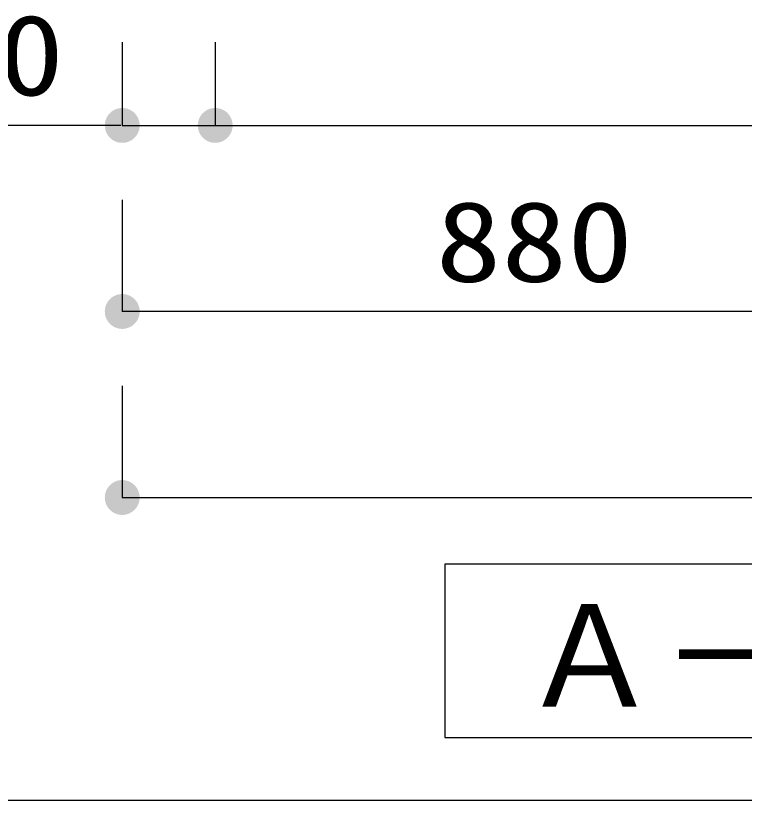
# Model space of a CAD drawing. Units: millimetres, scale not verified. Extents: x -22790 to 8910, y -6308 to 6308.
# Drawn here: x -6320 to -5537, y -5056 to -4213 of the extents above; entities that cross this region are included whole.
import ezdxf
from ezdxf.enums import TextEntityAlignment as Align

# ---------------------------------------------------------------- set-up
doc = ezdxf.new("R2010")
doc.units = ezdxf.units.MM
doc.header["$LTSCALE"] = 30
for name, color, linetype, lineweight in [('0-5_機器', 3, 'Continuous', 25), ('1-4_00クル-フ-6寸法', 132, 'Continuous', 25), ('1-8_Axis_waku', 7, 'Continuous', 25)]:
    doc.layers.add(name, color=color, linetype=linetype, lineweight=lineweight)
doc.styles.add('ＭＳ ゴシック', font='')
doc.styles.get('ＭＳ ゴシック').set_extended_font_data('MS Gothic')

msp = doc.modelspace()

# ---------------------------------------------------------------- linework, layer by layer
at = {"layer": '0-5_機器'}
msp.add_lwpolyline([(-3829.37, -4988.81), (-3829.37, -4802.51), (-5858.7, -4802.51), (-5858.7, -4988.81)], close=True, dxfattribs=at)
at = {"layer": '1-4_00クル-フ-6寸法', "color": 4}
for p, q in [((-6205.8, -4241.35), (-6205.8, -4330.96)), ((-6105.8, -4241.35), (-6105.8, -4330.96)), ((-6105.8, -4241.35), (-6105.8, -4330.96)), ((-6207.3, -4330.96), (-6468.51, -4330.96)), ((-6205.8, -4330.96), (-6105.8, -4330.96)), ((-6105.8, -4330.96), (-3705.8, -4330.96)), ((-6205.8, -4410.96), (-6205.8, -4530.96)), ((-5325.8, -4530.96), (-6205.8, -4530.96)), ((-6205.8, -4610.96), (-6205.8, -4730.96)), ((-6205.8, -4730.96), (-3605.8, -4730.96))]:
    msp.add_line(p, q, dxfattribs=at)
at = {"layer": '1-4_00クル-フ-6寸法'}
for points in [[(-6205.8, -4330.96), (-6220.96, -4319.94), (-6219.46, -4318.13)], [(-6205.8, -4330.96), (-6219.46, -4318.13), (-6217.75, -4316.52)], [(-6205.8, -4330.96), (-6217.75, -4316.52), (-6215.84, -4315.13)], [(-6205.8, -4330.96), (-6215.84, -4315.13), (-6213.78, -4314)], [(-6205.8, -4330.96), (-6213.78, -4314), (-6211.59, -4313.13)], [(-6205.8, -4330.96), (-6211.59, -4313.13), (-6209.31, -4312.54)], [(-6205.8, -4330.96), (-6209.31, -4312.54), (-6206.97, -4312.25)], [(-6205.8, -4330.96), (-6206.97, -4312.25), (-6204.62, -4312.25)], [(-6205.8, -4330.96), (-6204.62, -4312.25), (-6202.28, -4312.54)], [(-6205.8, -4330.96), (-6202.28, -4312.54), (-6200, -4313.13)], [(-6205.8, -4330.96), (-6200, -4313.13), (-6197.81, -4314)], [(-6205.8, -4330.96), (-6197.81, -4314), (-6195.75, -4315.13)], [(-6205.8, -4330.96), (-6195.75, -4315.13), (-6193.84, -4316.52)], [(-6205.8, -4330.96), (-6193.84, -4316.52), (-6192.13, -4318.13)], [(-6205.8, -4330.96), (-6192.13, -4318.13), (-6190.63, -4319.94)], [(-6105.8, -4330.96), (-6120.96, -4319.94), (-6119.46, -4318.13)], [(-6105.8, -4330.96), (-6120.96, -4319.94), (-6119.46, -4318.13)], [(-6105.8, -4330.96), (-6119.46, -4318.13), (-6117.75, -4316.52)], [(-6105.8, -4330.96), (-6119.46, -4318.13), (-6117.75, -4316.52)], [(-6105.8, -4330.96), (-6117.75, -4316.52), (-6115.84, -4315.13)], [(-6105.8, -4330.96), (-6117.75, -4316.52), (-6115.84, -4315.13)], [(-6105.8, -4330.96), (-6115.84, -4315.13), (-6113.78, -4314)], [(-6105.8, -4330.96), (-6115.84, -4315.13), (-6113.78, -4314)], [(-6105.8, -4330.96), (-6113.78, -4314), (-6111.59, -4313.13)], [(-6105.8, -4330.96), (-6113.78, -4314), (-6111.59, -4313.13)], [(-6105.8, -4330.96), (-6111.59, -4313.13), (-6109.31, -4312.54)], [(-6105.8, -4330.96), (-6111.59, -4313.13), (-6109.31, -4312.54)], [(-6105.8, -4330.96), (-6109.31, -4312.54), (-6106.97, -4312.25)], [(-6105.8, -4330.96), (-6109.31, -4312.54), (-6106.97, -4312.25)], [(-6105.8, -4330.96), (-6106.97, -4312.25), (-6104.62, -4312.25)], [(-6105.8, -4330.96), (-6106.97, -4312.25), (-6104.62, -4312.25)], [(-6105.8, -4330.96), (-6104.62, -4312.25), (-6102.28, -4312.54)], [(-6105.8, -4330.96), (-6104.62, -4312.25), (-6102.28, -4312.54)], [(-6105.8, -4330.96), (-6102.28, -4312.54), (-6100, -4313.13)], [(-6105.8, -4330.96), (-6102.28, -4312.54), (-6100, -4313.13)], [(-6105.8, -4330.96), (-6100, -4313.13), (-6097.81, -4314)], [(-6105.8, -4330.96), (-6100, -4313.13), (-6097.81, -4314)], [(-6105.8, -4330.96), (-6097.81, -4314), (-6095.75, -4315.13)], [(-6105.8, -4330.96), (-6097.81, -4314), (-6095.75, -4315.13)], [(-6105.8, -4330.96), (-6095.75, -4315.13), (-6093.84, -4316.52)], [(-6105.8, -4330.96), (-6095.75, -4315.13), (-6093.84, -4316.52)], [(-6105.8, -4330.96), (-6093.84, -4316.52), (-6092.13, -4318.13)], [(-6105.8, -4330.96), (-6093.84, -4316.52), (-6092.13, -4318.13)], [(-6105.8, -4330.96), (-6092.13, -4318.13), (-6090.63, -4319.94)], [(-6105.8, -4330.96), (-6092.13, -4318.13), (-6090.63, -4319.94)], [(-6205.8, -4330.96), (-6224.4, -4328.61), (-6223.96, -4326.3)], [(-6205.8, -4330.96), (-6223.96, -4326.3), (-6223.23, -4324.06)], [(-6205.8, -4330.96), (-6223.23, -4324.06), (-6222.23, -4321.93)], [(-6205.8, -4330.96), (-6222.23, -4321.93), (-6220.96, -4319.94)], [(-6205.8, -4330.96), (-6190.63, -4319.94), (-6189.36, -4321.93)], [(-6205.8, -4330.96), (-6189.36, -4321.93), (-6188.36, -4324.06)], [(-6205.8, -4330.96), (-6188.36, -4324.06), (-6187.63, -4326.3)], [(-6205.8, -4330.96), (-6187.63, -4326.3), (-6187.19, -4328.61)], [(-6105.8, -4330.96), (-6124.4, -4328.61), (-6123.96, -4326.3)], [(-6105.8, -4330.96), (-6124.4, -4328.61), (-6123.96, -4326.3)], [(-6105.8, -4330.96), (-6123.96, -4326.3), (-6123.23, -4324.06)], [(-6105.8, -4330.96), (-6123.96, -4326.3), (-6123.23, -4324.06)], [(-6105.8, -4330.96), (-6123.23, -4324.06), (-6122.23, -4321.93)], [(-6105.8, -4330.96), (-6123.23, -4324.06), (-6122.23, -4321.93)], [(-6105.8, -4330.96), (-6122.23, -4321.93), (-6120.96, -4319.94)], [(-6105.8, -4330.96), (-6122.23, -4321.93), (-6120.96, -4319.94)], [(-6105.8, -4330.96), (-6090.63, -4319.94), (-6089.36, -4321.93)], [(-6105.8, -4330.96), (-6090.63, -4319.94), (-6089.36, -4321.93)], [(-6105.8, -4330.96), (-6089.36, -4321.93), (-6088.36, -4324.06)], [(-6105.8, -4330.96), (-6089.36, -4321.93), (-6088.36, -4324.06)], [(-6105.8, -4330.96), (-6088.36, -4324.06), (-6087.63, -4326.3)], [(-6105.8, -4330.96), (-6088.36, -4324.06), (-6087.63, -4326.3)], [(-6105.8, -4330.96), (-6087.63, -4326.3), (-6087.19, -4328.61)], [(-6105.8, -4330.96), (-6087.63, -4326.3), (-6087.19, -4328.61)], [(-6205.8, -4330.96), (-6224.55, -4330.96), (-6224.4, -4328.61)], [(-6205.8, -4330.96), (-6224.4, -4333.31), (-6224.55, -4330.96)], [(-6205.8, -4330.96), (-6223.96, -4335.63), (-6224.4, -4333.31)], [(-6205.8, -4330.96), (-6223.23, -4337.86), (-6223.96, -4335.63)], [(-6205.8, -4330.96), (-6222.23, -4340), (-6223.23, -4337.86)], [(-6205.8, -4330.96), (-6220.96, -4341.98), (-6222.23, -4340)], [(-6205.8, -4330.96), (-6219.46, -4343.8), (-6220.96, -4341.98)], [(-6205.8, -4330.96), (-6217.75, -4345.41), (-6219.46, -4343.8)], [(-6205.8, -4330.96), (-6215.84, -4346.79), (-6217.75, -4345.41)], [(-6205.8, -4330.96), (-6213.78, -4347.93), (-6215.84, -4346.79)], [(-6205.8, -4330.96), (-6211.59, -4348.79), (-6213.78, -4347.93)], [(-6205.8, -4330.96), (-6209.31, -4349.38), (-6211.59, -4348.79)], [(-6205.8, -4330.96), (-6206.97, -4349.68), (-6209.31, -4349.38)], [(-6205.8, -4330.96), (-6204.62, -4349.68), (-6206.97, -4349.68)], [(-6205.8, -4330.96), (-6187.19, -4328.61), (-6187.05, -4330.96)], [(-6205.8, -4330.96), (-6202.28, -4349.38), (-6204.62, -4349.68)], [(-6205.8, -4330.96), (-6200, -4348.79), (-6202.28, -4349.38)], [(-6205.8, -4330.96), (-6197.81, -4347.93), (-6200, -4348.79)], [(-6205.8, -4330.96), (-6195.75, -4346.79), (-6197.81, -4347.93)], [(-6205.8, -4330.96), (-6193.84, -4345.41), (-6195.75, -4346.79)], [(-6205.8, -4330.96), (-6192.13, -4343.8), (-6193.84, -4345.41)], [(-6205.8, -4330.96), (-6190.63, -4341.98), (-6192.13, -4343.8)], [(-6205.8, -4330.96), (-6189.36, -4340), (-6190.63, -4341.98)], [(-6205.8, -4330.96), (-6188.36, -4337.86), (-6189.36, -4340)], [(-6205.8, -4330.96), (-6187.63, -4335.63), (-6188.36, -4337.86)], [(-6205.8, -4330.96), (-6187.19, -4333.31), (-6187.63, -4335.63)], [(-6205.8, -4330.96), (-6187.05, -4330.96), (-6187.19, -4333.31)], [(-6105.8, -4330.96), (-6124.55, -4330.96), (-6124.4, -4328.61)], [(-6105.8, -4330.96), (-6124.55, -4330.96), (-6124.4, -4328.61)], [(-6105.8, -4330.96), (-6124.4, -4333.31), (-6124.55, -4330.96)], [(-6105.8, -4330.96), (-6124.4, -4333.31), (-6124.55, -4330.96)], [(-6105.8, -4330.96), (-6123.96, -4335.63), (-6124.4, -4333.31)], [(-6105.8, -4330.96), (-6123.96, -4335.63), (-6124.4, -4333.31)], [(-6105.8, -4330.96), (-6123.23, -4337.86), (-6123.96, -4335.63)], [(-6105.8, -4330.96), (-6123.23, -4337.86), (-6123.96, -4335.63)], [(-6105.8, -4330.96), (-6122.23, -4340), (-6123.23, -4337.86)], [(-6105.8, -4330.96), (-6122.23, -4340), (-6123.23, -4337.86)], [(-6105.8, -4330.96), (-6120.96, -4341.98), (-6122.23, -4340)], [(-6105.8, -4330.96), (-6120.96, -4341.98), (-6122.23, -4340)], [(-6105.8, -4330.96), (-6119.46, -4343.8), (-6120.96, -4341.98)], [(-6105.8, -4330.96), (-6119.46, -4343.8), (-6120.96, -4341.98)], [(-6105.8, -4330.96), (-6117.75, -4345.41), (-6119.46, -4343.8)], [(-6105.8, -4330.96), (-6117.75, -4345.41), (-6119.46, -4343.8)], [(-6105.8, -4330.96), (-6115.84, -4346.79), (-6117.75, -4345.41)], [(-6105.8, -4330.96), (-6115.84, -4346.79), (-6117.75, -4345.41)], [(-6105.8, -4330.96), (-6113.78, -4347.93), (-6115.84, -4346.79)], [(-6105.8, -4330.96), (-6113.78, -4347.93), (-6115.84, -4346.79)], [(-6105.8, -4330.96), (-6111.59, -4348.79), (-6113.78, -4347.93)], [(-6105.8, -4330.96), (-6111.59, -4348.79), (-6113.78, -4347.93)], [(-6105.8, -4330.96), (-6109.31, -4349.38), (-6111.59, -4348.79)], [(-6105.8, -4330.96), (-6109.31, -4349.38), (-6111.59, -4348.79)], [(-6105.8, -4330.96), (-6106.97, -4349.68), (-6109.31, -4349.38)], [(-6105.8, -4330.96), (-6106.97, -4349.68), (-6109.31, -4349.38)], [(-6105.8, -4330.96), (-6104.62, -4349.68), (-6106.97, -4349.68)], [(-6105.8, -4330.96), (-6104.62, -4349.68), (-6106.97, -4349.68)], [(-6105.8, -4330.96), (-6087.19, -4328.61), (-6087.05, -4330.96)], [(-6105.8, -4330.96), (-6087.19, -4328.61), (-6087.05, -4330.96)], [(-6105.8, -4330.96), (-6102.28, -4349.38), (-6104.62, -4349.68)], [(-6105.8, -4330.96), (-6100, -4348.79), (-6102.28, -4349.38)], [(-6105.8, -4330.96), (-6097.81, -4347.93), (-6100, -4348.79)], [(-6105.8, -4330.96), (-6095.75, -4346.79), (-6097.81, -4347.93)], [(-6105.8, -4330.96), (-6093.84, -4345.41), (-6095.75, -4346.79)], [(-6105.8, -4330.96), (-6092.13, -4343.8), (-6093.84, -4345.41)], [(-6105.8, -4330.96), (-6090.63, -4341.98), (-6092.13, -4343.8)], [(-6105.8, -4330.96), (-6089.36, -4340), (-6090.63, -4341.98)], [(-6105.8, -4330.96), (-6088.36, -4337.86), (-6089.36, -4340)], [(-6105.8, -4330.96), (-6087.63, -4335.63), (-6088.36, -4337.86)], [(-6105.8, -4330.96), (-6087.19, -4333.31), (-6087.63, -4335.63)], [(-6105.8, -4330.96), (-6087.05, -4330.96), (-6087.19, -4333.31)], [(-6105.8, -4330.96), (-6102.28, -4349.38), (-6104.62, -4349.68)], [(-6105.8, -4330.96), (-6100, -4348.79), (-6102.28, -4349.38)], [(-6105.8, -4330.96), (-6097.81, -4347.93), (-6100, -4348.79)], [(-6105.8, -4330.96), (-6095.75, -4346.79), (-6097.81, -4347.93)], [(-6105.8, -4330.96), (-6093.84, -4345.41), (-6095.75, -4346.79)], [(-6105.8, -4330.96), (-6092.13, -4343.8), (-6093.84, -4345.41)], [(-6105.8, -4330.96), (-6090.63, -4341.98), (-6092.13, -4343.8)], [(-6105.8, -4330.96), (-6089.36, -4340), (-6090.63, -4341.98)], [(-6105.8, -4330.96), (-6088.36, -4337.86), (-6089.36, -4340)], [(-6105.8, -4330.96), (-6087.63, -4335.63), (-6088.36, -4337.86)], [(-6105.8, -4330.96), (-6087.19, -4333.31), (-6087.63, -4335.63)], [(-6105.8, -4330.96), (-6087.05, -4330.96), (-6087.19, -4333.31)], [(-6205.8, -4530.96), (-6211.59, -4513.13), (-6209.31, -4512.54)], [(-6205.8, -4530.96), (-6209.31, -4512.54), (-6206.97, -4512.25)], [(-6205.8, -4530.96), (-6206.97, -4512.25), (-6204.62, -4512.25)], [(-6205.8, -4530.96), (-6204.62, -4512.25), (-6202.28, -4512.54)], [(-6205.8, -4530.96), (-6202.28, -4512.54), (-6200, -4513.13)], [(-6205.8, -4530.96), (-6222.23, -4521.93), (-6220.96, -4519.94)], [(-6205.8, -4530.96), (-6220.96, -4519.94), (-6219.46, -4518.13)], [(-6205.8, -4530.96), (-6219.46, -4518.13), (-6217.75, -4516.52)], [(-6205.8, -4530.96), (-6217.75, -4516.52), (-6215.84, -4515.13)], [(-6205.8, -4530.96), (-6215.84, -4515.13), (-6213.78, -4514)], [(-6205.8, -4530.96), (-6213.78, -4514), (-6211.59, -4513.13)], [(-6205.8, -4530.96), (-6200, -4513.13), (-6197.81, -4514)], [(-6205.8, -4530.96), (-6197.81, -4514), (-6195.75, -4515.13)], [(-6205.8, -4530.96), (-6195.75, -4515.13), (-6193.84, -4516.52)], [(-6205.8, -4530.96), (-6193.84, -4516.52), (-6192.13, -4518.13)], [(-6205.8, -4530.96), (-6192.13, -4518.13), (-6190.63, -4519.94)], [(-6205.8, -4530.96), (-6190.63, -4519.94), (-6189.36, -4521.93)], [(-6205.8, -4530.96), (-6224.55, -4530.96), (-6224.4, -4528.61)], [(-6205.8, -4530.96), (-6224.4, -4528.61), (-6223.96, -4526.3)], [(-6205.8, -4530.96), (-6223.96, -4526.3), (-6223.23, -4524.06)], [(-6205.8, -4530.96), (-6223.23, -4524.06), (-6222.23, -4521.93)], [(-6205.8, -4530.96), (-6189.36, -4521.93), (-6188.36, -4524.06)], [(-6205.8, -4530.96), (-6188.36, -4524.06), (-6187.63, -4526.3)], [(-6205.8, -4530.96), (-6187.63, -4526.3), (-6187.19, -4528.61)], [(-6205.8, -4530.96), (-6187.19, -4528.61), (-6187.05, -4530.96)], [(-6205.8, -4530.96), (-6224.4, -4533.31), (-6224.55, -4530.96)], [(-6205.8, -4530.96), (-6223.96, -4535.63), (-6224.4, -4533.31)], [(-6205.8, -4530.96), (-6223.23, -4537.86), (-6223.96, -4535.63)], [(-6205.8, -4530.96), (-6222.23, -4540), (-6223.23, -4537.86)], [(-6205.8, -4530.96), (-6220.96, -4541.98), (-6222.23, -4540)], [(-6205.8, -4530.96), (-6219.46, -4543.8), (-6220.96, -4541.98)], [(-6205.8, -4530.96), (-6217.75, -4545.41), (-6219.46, -4543.8)], [(-6205.8, -4530.96), (-6215.84, -4546.79), (-6217.75, -4545.41)], [(-6205.8, -4530.96), (-6213.78, -4547.93), (-6215.84, -4546.79)], [(-6205.8, -4530.96), (-6211.59, -4548.79), (-6213.78, -4547.93)], [(-6205.8, -4530.96), (-6209.31, -4549.38), (-6211.59, -4548.79)], [(-6205.8, -4530.96), (-6206.97, -4549.68), (-6209.31, -4549.38)], [(-6205.8, -4530.96), (-6204.62, -4549.68), (-6206.97, -4549.68)], [(-6205.8, -4530.96), (-6202.28, -4549.38), (-6204.62, -4549.68)], [(-6205.8, -4530.96), (-6200, -4548.79), (-6202.28, -4549.38)], [(-6205.8, -4530.96), (-6197.81, -4547.93), (-6200, -4548.79)], [(-6205.8, -4530.96), (-6195.75, -4546.79), (-6197.81, -4547.93)], [(-6205.8, -4530.96), (-6193.84, -4545.41), (-6195.75, -4546.79)], [(-6205.8, -4530.96), (-6192.13, -4543.8), (-6193.84, -4545.41)], [(-6205.8, -4530.96), (-6190.63, -4541.98), (-6192.13, -4543.8)], [(-6205.8, -4530.96), (-6189.36, -4540), (-6190.63, -4541.98)], [(-6205.8, -4530.96), (-6188.36, -4537.86), (-6189.36, -4540)], [(-6205.8, -4530.96), (-6187.63, -4535.63), (-6188.36, -4537.86)], [(-6205.8, -4530.96), (-6187.19, -4533.31), (-6187.63, -4535.63)], [(-6205.8, -4530.96), (-6187.05, -4530.96), (-6187.19, -4533.31)], [(-6205.8, -4730.96), (-6217.75, -4716.52), (-6215.84, -4715.13)], [(-6205.8, -4730.96), (-6215.84, -4715.13), (-6213.78, -4714)], [(-6205.8, -4730.96), (-6213.78, -4714), (-6211.59, -4713.13)], [(-6205.8, -4730.96), (-6211.59, -4713.13), (-6209.31, -4712.54)], [(-6205.8, -4730.96), (-6209.31, -4712.54), (-6206.97, -4712.25)], [(-6205.8, -4730.96), (-6206.97, -4712.25), (-6204.62, -4712.25)], [(-6205.8, -4730.96), (-6204.62, -4712.25), (-6202.28, -4712.54)], [(-6205.8, -4730.96), (-6202.28, -4712.54), (-6200, -4713.13)], [(-6205.8, -4730.96), (-6200, -4713.13), (-6197.81, -4714)], [(-6205.8, -4730.96), (-6197.81, -4714), (-6195.75, -4715.13)], [(-6205.8, -4730.96), (-6195.75, -4715.13), (-6193.84, -4716.52)], [(-6205.8, -4730.96), (-6223.23, -4724.06), (-6222.23, -4721.93)], [(-6205.8, -4730.96), (-6222.23, -4721.93), (-6220.96, -4719.94)], [(-6205.8, -4730.96), (-6220.96, -4719.94), (-6219.46, -4718.13)], [(-6205.8, -4730.96), (-6219.46, -4718.13), (-6217.75, -4716.52)], [(-6205.8, -4730.96), (-6193.84, -4716.52), (-6192.13, -4718.13)], [(-6205.8, -4730.96), (-6192.13, -4718.13), (-6190.63, -4719.94)], [(-6205.8, -4730.96), (-6190.63, -4719.94), (-6189.36, -4721.93)], [(-6205.8, -4730.96), (-6189.36, -4721.93), (-6188.36, -4724.06)], [(-6205.8, -4730.96), (-6224.55, -4730.96), (-6224.4, -4728.61)], [(-6205.8, -4730.96), (-6224.4, -4733.31), (-6224.55, -4730.96)], [(-6205.8, -4730.96), (-6224.4, -4728.61), (-6223.96, -4726.3)], [(-6205.8, -4730.96), (-6223.96, -4735.63), (-6224.4, -4733.31)], [(-6205.8, -4730.96), (-6223.96, -4726.3), (-6223.23, -4724.06)], [(-6205.8, -4730.96), (-6223.23, -4737.86), (-6223.96, -4735.63)], [(-6205.8, -4730.96), (-6222.23, -4740), (-6223.23, -4737.86)], [(-6205.8, -4730.96), (-6220.96, -4741.98), (-6222.23, -4740)], [(-6205.8, -4730.96), (-6219.46, -4743.8), (-6220.96, -4741.98)], [(-6205.8, -4730.96), (-6217.75, -4745.41), (-6219.46, -4743.8)], [(-6205.8, -4730.96), (-6215.84, -4746.79), (-6217.75, -4745.41)], [(-6205.8, -4730.96), (-6213.78, -4747.93), (-6215.84, -4746.79)], [(-6205.8, -4730.96), (-6211.59, -4748.79), (-6213.78, -4747.93)], [(-6205.8, -4730.96), (-6209.31, -4749.38), (-6211.59, -4748.79)], [(-6205.8, -4730.96), (-6206.97, -4749.68), (-6209.31, -4749.38)], [(-6205.8, -4730.96), (-6204.62, -4749.68), (-6206.97, -4749.68)], [(-6205.8, -4730.96), (-6188.36, -4724.06), (-6187.63, -4726.3)], [(-6205.8, -4730.96), (-6187.63, -4726.3), (-6187.19, -4728.61)], [(-6205.8, -4730.96), (-6187.19, -4728.61), (-6187.05, -4730.96)], [(-6205.8, -4730.96), (-6202.28, -4749.38), (-6204.62, -4749.68)], [(-6205.8, -4730.96), (-6200, -4748.79), (-6202.28, -4749.38)], [(-6205.8, -4730.96), (-6197.81, -4747.93), (-6200, -4748.79)], [(-6205.8, -4730.96), (-6195.75, -4746.79), (-6197.81, -4747.93)], [(-6205.8, -4730.96), (-6193.84, -4745.41), (-6195.75, -4746.79)], [(-6205.8, -4730.96), (-6192.13, -4743.8), (-6193.84, -4745.41)], [(-6205.8, -4730.96), (-6190.63, -4741.98), (-6192.13, -4743.8)], [(-6205.8, -4730.96), (-6189.36, -4740), (-6190.63, -4741.98)], [(-6205.8, -4730.96), (-6188.36, -4737.86), (-6189.36, -4740)], [(-6205.8, -4730.96), (-6187.63, -4735.63), (-6188.36, -4737.86)], [(-6205.8, -4730.96), (-6187.19, -4733.31), (-6187.63, -4735.63)], [(-6205.8, -4730.96), (-6187.05, -4730.96), (-6187.19, -4733.31)]]:
    msp.add_solid(points, dxfattribs=at)
at = {"layer": '1-8_Axis_waku'}
msp.add_line((-7770, -5056.5), (8400, -5056.5), dxfattribs=at)

# ---------------------------------------------------------------- texts
at = {"layer": '0-5_機器', "color": 4, "style": 'ＭＳ ゴシック'}
msp.add_text('Ａ－Ａ断面図', height=110, dxfattribs=at).set_placement((-5777.45, -4988.78), align=Align.BOTTOM_LEFT)
at = {"layer": '1-4_00クル-フ-6寸法', "color": 3, "style": 'ＭＳ ゴシック', "width": 1.2}
for s, p in [('100', (-6480.57, -4324.6)), ('880', (-5868.65, -4525.12))]:
    msp.add_text(s, height=86.66, dxfattribs=at).set_placement(p, align=Align.BOTTOM_LEFT)

doc.saveas('drawing.dxf')
